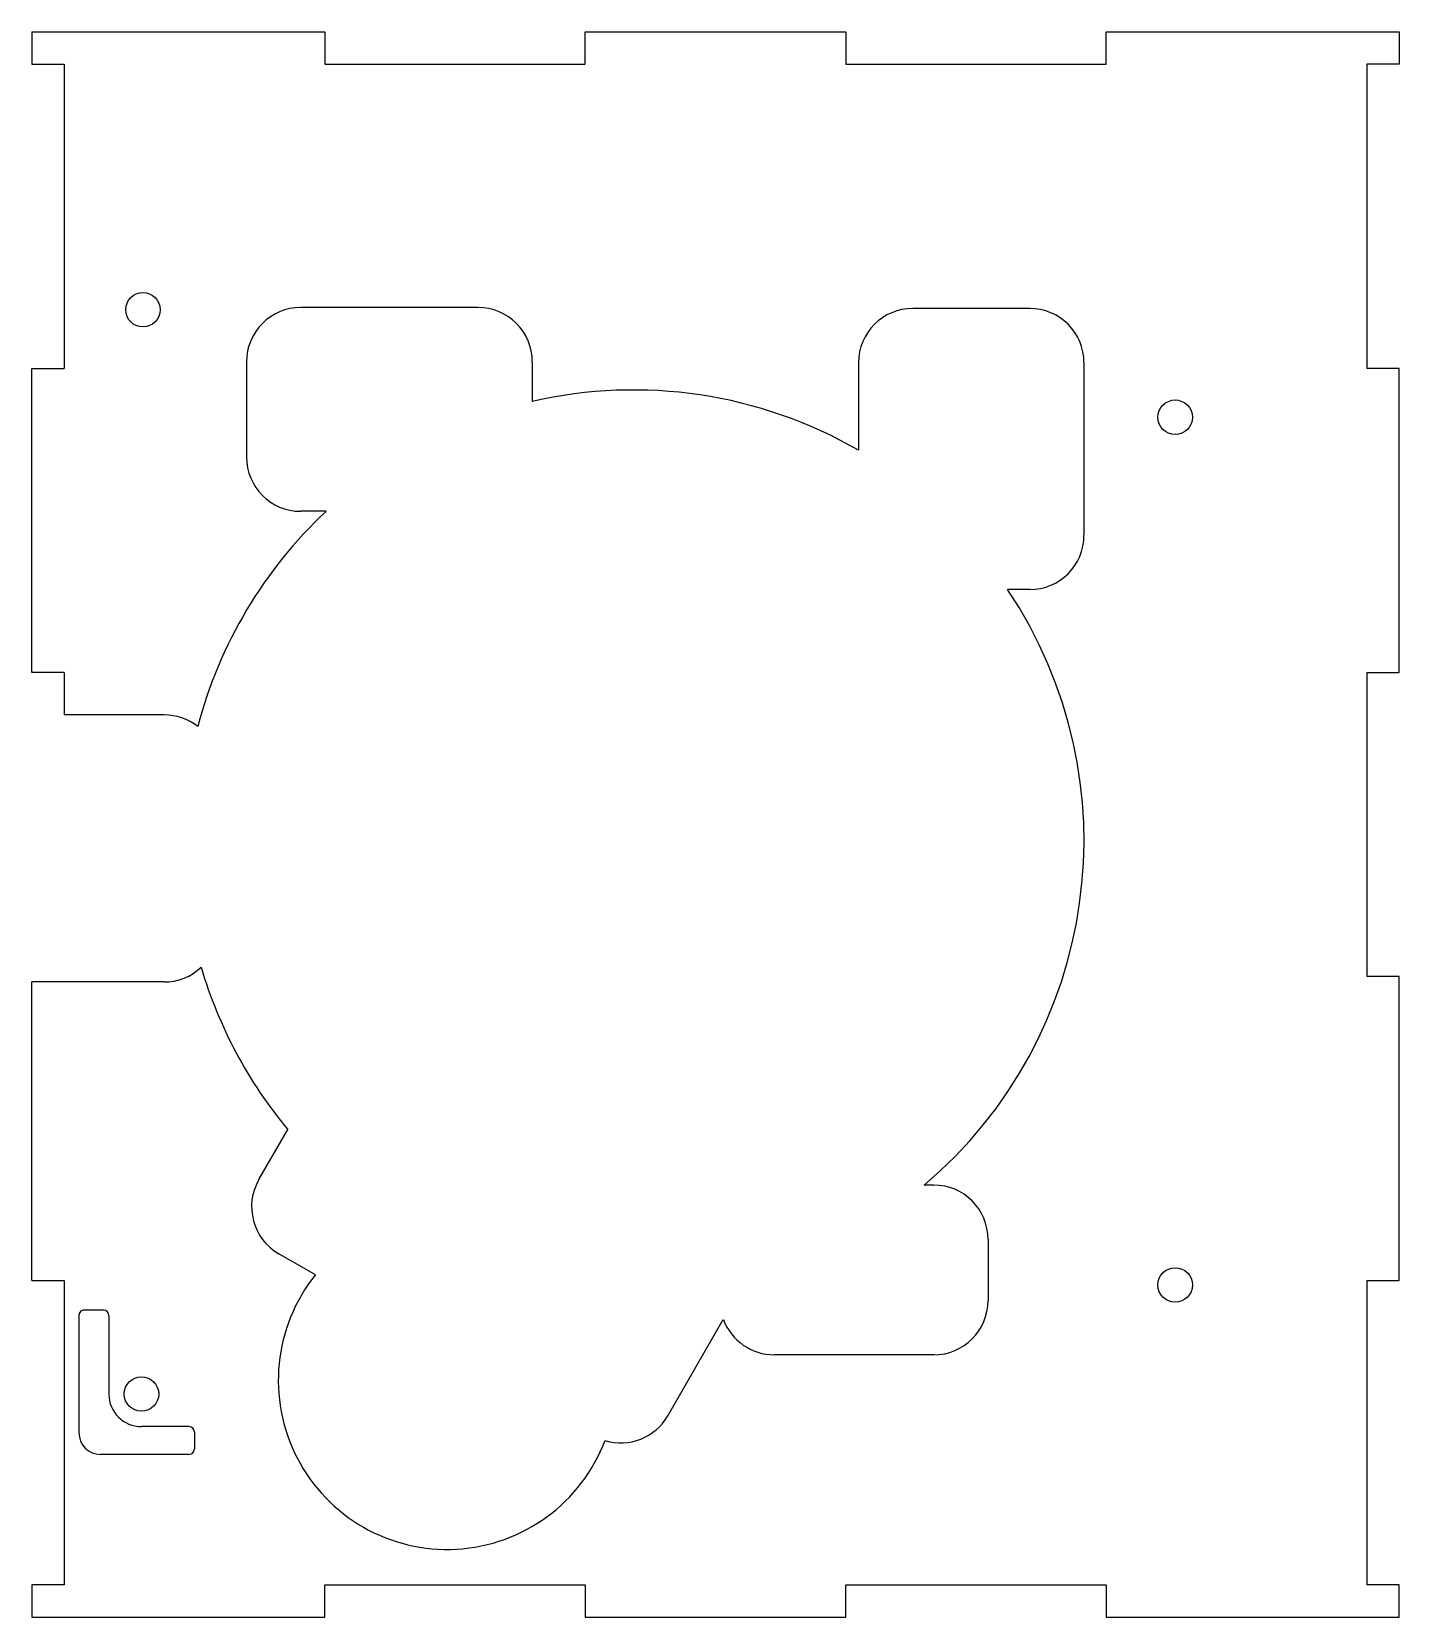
# Model space of a CAD drawing. Header units: millimetres. Extents: x -3 to 123, y -3 to 143.
import ezdxf

# ---------------------------------------------------------------- set-up
doc = ezdxf.new("R2010")
doc.units = ezdxf.units.MM

msp = doc.modelspace()

# ---------------------------------------------------------------- linework, layer by layer
at = {"color": 7, "linetype": 'Continuous', "lineweight": 25}
for p, q in [((-3, 143), (-3, 140)), ((-3, 143), (24, 143)), ((24, 143), (24, 140)), ((48, 140), (48, 143)), ((48, 143), (72, 143)), ((72, 143), (72, 140)), ((96, 140), (96, 143)), ((96, 143), (123, 143)), ((123, 143), (123, 140)), ((-3, 140), (0, 140)), ((0, 140), (0, 112)), ((24, 140), (48, 140)), ((72, 140), (96, 140)), ((123, 140), (120, 140)), ((120, 140), (120, 112)), ((38.12, 117.6), (21.79, 117.6)), ((88.95, 117.52), (78.18, 117.52)), ((16.79, 112.6), (16.79, 103.84)), ((43.12, 112.6), (43.12, 108.95)), ((73.18, 112.52), (73.18, 104.46)), ((93.95, 112.52), (93.95, 96.63)), ((-3, 84), (-3, 112)), ((-3, 112), (0, 112)), ((123, 112), (120, 112)), ((123, 84), (123, 112)), ((24.12, 98.84), (21.79, 98.84)), ((88.95, 91.63), (86.91, 91.63)), ((0, 84), (-3, 84)), ((0, 84), (0, 80.09)), ((120, 84), (123, 84)), ((120, 84), (120, 56)), ((9.2, 80.09), (0, 80.09)), ((-3, 28), (-3, 55.5)), ((9.2, 55.5), (-3, 55.5)), ((123, 56), (120, 56)), ((123, 28), (123, 56)), ((17.93, 37.31), (20.59, 41.92)), ((80.11, 36.8), (79.22, 36.8)), ((85.11, 31.8), (85.11, 26.17)), ((23.14, 28.54), (19.76, 30.48)), ((-3, 28), (0, 28)), ((0, 28), (0, 0)), ((120, 28), (123, 28)), ((120, 28), (120, 0)), ((3.61, 25.29), (1.86, 25.29)), ((1.35, 24.79), (1.35, 14)), ((4.11, 24.79), (4.11, 17.56)), ((55.61, 15.56), (60.72, 24.42)), ((80.11, 21.17), (65.41, 21.17)), ((11.49, 14.56), (7.11, 14.56)), ((11.99, 14.06), (11.99, 12.5)), ((11.49, 12), (3.35, 12)), ((-3, 0), (-3, -3)), ((0, 0), (-3, 0)), ((24, 0), (48, 0)), ((24, -3), (24, 0)), ((48, 0), (48, -3)), ((72, 0), (96, 0)), ((72, -3), (72, 0)), ((96, 0), (96, -3)), ((123, 0), (120, 0)), ((123, -3), (123, 0)), ((-3, -3), (24, -3)), ((48, -3), (72, -3)), ((96, -3), (123, -3))]:
    msp.add_line(p, q, dxfattribs=at)
for centre in [(7.25, 117.4), (102.35, 107.5), (102.35, 27.6), (7.11, 17.56)]:
    msp.add_circle(centre, 1.59, dxfattribs=at)
for centre, radius, start, end in [((21.79, 112.6), 5, 90, 180), ((38.12, 112.6), 5, 0, 90), ((78.18, 112.52), 5, 90, 180), ((88.95, 112.52), 5, 0, 90), ((52.45, 68.51), 41.5, 60.0269, 102.996), ((21.79, 103.84), 5, 180, 270), ((52.45, 68.51), 41.5, 133.0521, 165.3349), ((88.95, 96.63), 5, 270, 0), ((52.45, 68.51), 41.5, 310.1655, 33.859), ((9.2, 75.09), 5, 51.7255, 90), ((9.2, 60.5), 5, 270, 313.0937), ((52.45, 68.51), 41.5, 196.3134, 219.853), ((22.26, 34.81), 5, 150, 240), ((80.11, 31.8), 5, 0, 90), ((35.28, 18.81), 15.56, 141.3147, 339.1683), ((1.85, 24.79), 0.5, 89.8298, 180), ((3.61, 24.79), 0.5, 0, 89.8298), ((80.11, 26.17), 5, 270, 0), ((65.41, 26.17), 5, 200.4417, 270), ((7.11, 17.56), 3, 180, 270), ((51.28, 18.06), 5, 253.0722, 330), ((3.35, 14), 2, 180, 270), ((11.49, 14.06), 0.5, 0, 90), ((11.49, 12.5), 0.5, 270, 0)]:
    msp.add_arc(centre, radius, start, end, dxfattribs=at)

doc.saveas('drawing.dxf')
